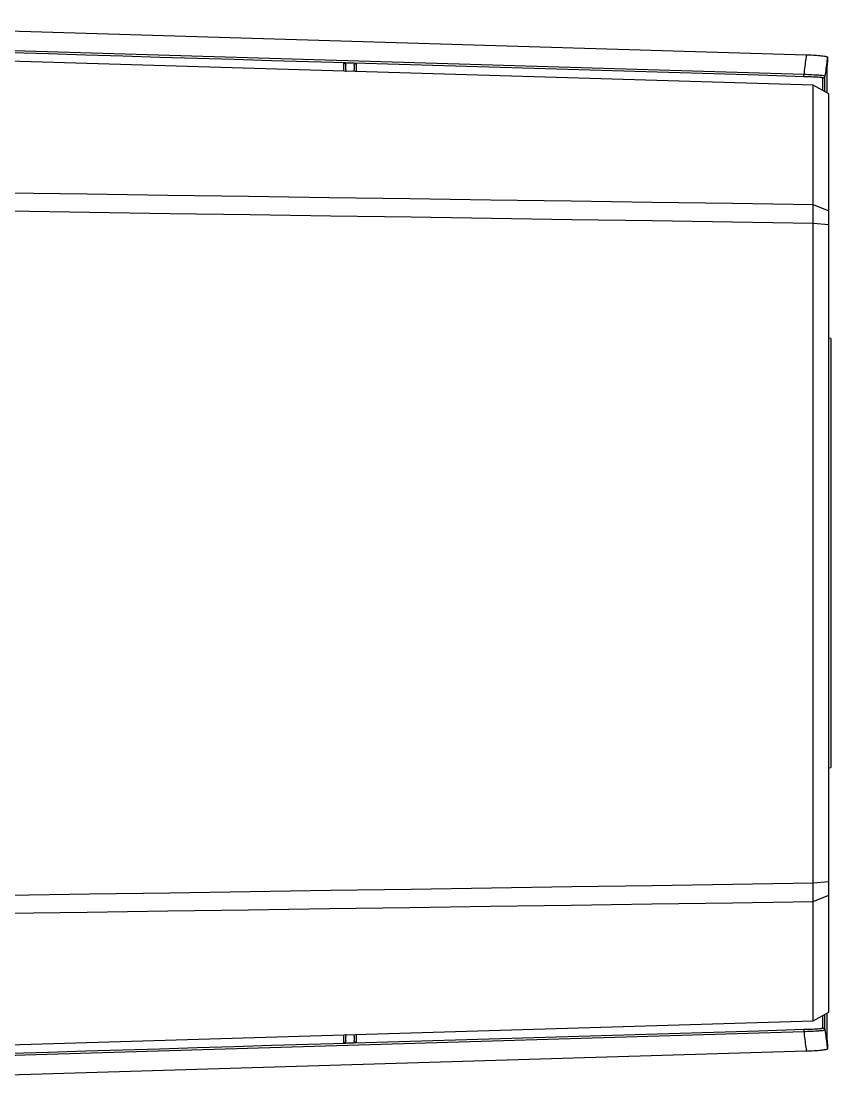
# Model space of a CAD drawing. Header units: millimetres. Extents: x -495897 to 1376592, y -28539 to 470976.
# Drawn here: x 197672 to 202629, y 216398 to 222911 of the extents above; entities that cross this region are included whole.
import ezdxf

# ---------------------------------------------------------------- set-up
doc = ezdxf.new("R2010")
doc.units = ezdxf.units.MM

msp = doc.modelspace()

# ---------------------------------------------------------------- linework, layer by layer
at = {"color": 0}
for p, q in [((195650.278, 222911.263), (202479.308, 222706.253)), ((202520.518, 222519.053), (194094.438, 222772.033)), ((197694.268, 222728.093), (197013.068, 222748.633)), ((197838.828, 222710.803), (197611.328, 222717.563)), ((198375.728, 222707.553), (197694.268, 222728.093)), ((198066.198, 222703.913), (197838.828, 222710.803)), ((198293.698, 222697.153), (198066.198, 222703.913)), ((198521.198, 222690.133), (198293.698, 222697.153)), ((199057.058, 222687.143), (198375.728, 222707.553)), ((202477.748, 222694.293), (202476.318, 222682.073)), ((202479.308, 222706.253), (202477.748, 222694.293)), ((202479.308, 222706.253), (202484.508, 222706.253)), ((202484.508, 222706.253), (202497.378, 222705.733)), ((202497.378, 222705.733), (202510.118, 222705.213)), ((202510.118, 222705.213), (202522.858, 222704.563)), ((202522.858, 222704.563), (202529.228, 222703.913)), ((202529.228, 222703.913), (202541.318, 222703.263)), ((202541.318, 222703.263), (202551.718, 222702.483)), ((202551.718, 222702.483), (202561.338, 222701.573)), ((202561.338, 222701.573), (202570.828, 222700.533)), ((202570.828, 222700.533), (202580.838, 222699.493)), ((202580.838, 222699.493), (202590.198, 222698.063)), ((202590.198, 222698.063), (202593.058, 222697.673)), ((202593.058, 222697.673), (202596.438, 222697.153)), ((202596.438, 222697.153), (202599.298, 222696.373)), ((202599.298, 222696.373), (202601.898, 222695.853)), ((202601.898, 222695.853), (202603.978, 222695.203)), ((202603.978, 222695.203), (202605.928, 222694.423)), ((202605.928, 222694.423), (202606.318, 222694.293)), ((202606.318, 222694.293), (202606.448, 222694.293)), ((202606.448, 222694.293), (202606.838, 222694.033)), ((202606.838, 222694.033), (202606.968, 222694.033)), ((202606.968, 222694.033), (202607.228, 222694.033)), ((202608.658, 222692.863), (202606.968, 222681.033)), ((202607.228, 222694.033), (202607.618, 222693.903)), ((202607.618, 222693.903), (202607.748, 222693.773)), ((202607.748, 222693.773), (202608.138, 222693.643)), ((202608.138, 222693.643), (202608.268, 222693.383)), ((202608.268, 222693.383), (202608.398, 222693.253)), ((202608.398, 222693.253), (202608.398, 222692.863)), ((202608.658, 222692.863), (202608.658, 222663.483)), ((198748.828, 222683.373), (198521.198, 222690.133)), ((198976.328, 222676.483), (198748.828, 222683.373)), ((199203.828, 222669.723), (198976.328, 222676.483)), ((199738.518, 222666.733), (199057.058, 222687.143)), ((199431.328, 222662.963), (199203.828, 222669.723)), ((199658.828, 222656.073), (199431.328, 222662.963)), ((199645.828, 222656.463), (199645.828, 222605.503)), ((199645.828, 222656.333), (199723.828, 222654.123)), ((199645.828, 222656.333), (199646.998, 222656.333)), ((199646.998, 222656.333), (199648.298, 222656.073)), ((199648.298, 222656.073), (199649.728, 222655.553)), ((199649.728, 222655.553), (199650.898, 222655.033)), ((199650.898, 222655.033), (199652.198, 222654.383)), ((199652.198, 222654.383), (199653.238, 222653.603)), ((199653.238, 222653.603), (199654.278, 222652.563)), ((199654.278, 222652.563), (199655.448, 222651.653)), ((199655.448, 222651.653), (199656.098, 222650.613)), ((199656.098, 222650.613), (199656.878, 222649.313)), ((199656.878, 222649.313), (199657.398, 222648.013)), ((199657.398, 222648.013), (199657.918, 222646.583)), ((199657.918, 222646.583), (199658.048, 222645.413)), ((199658.048, 222645.413), (199658.438, 222643.723)), ((199658.438, 222643.723), (199658.438, 222642.683)), ((199658.438, 222613.433), (199658.438, 222642.683)), ((199710.828, 222654.513), (199658.828, 222656.073)), ((199710.438, 222640.343), (199710.568, 222641.773)), ((199710.438, 222640.343), (199710.438, 222612.783)), ((199710.568, 222641.773), (199710.828, 222643.203)), ((199710.828, 222643.203), (199711.218, 222644.633)), ((199986.168, 222646.323), (199710.958, 222654.513)), ((199711.218, 222644.633), (199711.478, 222645.933)), ((199711.478, 222645.933), (199712.258, 222647.233)), ((199712.258, 222647.233), (199712.908, 222648.403)), ((199712.908, 222648.403), (199713.688, 222649.573)), ((199713.688, 222649.573), (199714.728, 222650.353)), ((199714.728, 222650.353), (199715.768, 222651.523)), ((199715.118, 222654.383), (199723.828, 222653.993)), ((199715.768, 222651.523), (199717.068, 222652.173)), ((199717.068, 222652.173), (199717.458, 222652.303)), ((199717.458, 222652.303), (199718.628, 222653.083)), ((199718.628, 222653.083), (199719.928, 222653.603)), ((199719.928, 222653.603), (199721.358, 222653.733)), ((199721.358, 222653.733), (199722.658, 222653.993)), ((199722.658, 222653.993), (199723.828, 222654.123)), ((199723.828, 222603.163), (199723.828, 222654.123)), ((200419.848, 222646.323), (199738.518, 222666.733)), ((200261.508, 222638.003), (199986.168, 222646.323)), ((200536.718, 222629.813), (200261.508, 222638.003)), ((201101.308, 222625.913), (200419.848, 222646.323)), ((200812.058, 222621.493), (200536.718, 222629.813)), ((202470.208, 222633.323), (202468.518, 222621.363)), ((202471.638, 222645.803), (202470.208, 222633.323)), ((202473.198, 222657.763), (202471.638, 222645.803)), ((202474.628, 222669.983), (202473.198, 222657.763)), ((202476.318, 222682.073), (202474.628, 222669.983)), ((202601.118, 222633.973), (202599.688, 222622.143)), ((202602.678, 222645.803), (202601.118, 222633.973)), ((202604.108, 222657.503), (202602.678, 222645.803)), ((202605.538, 222669.203), (202604.108, 222657.503)), ((202606.968, 222681.033), (202605.538, 222669.203)), ((199658.438, 222613.433), (199658.438, 222613.303)), ((199658.438, 222613.303), (199658.438, 222612.263)), ((199658.438, 222612.263), (199658.698, 222611.483)), ((199658.698, 222611.483), (199658.828, 222610.443)), ((199658.828, 222610.443), (199658.958, 222609.533)), ((199658.958, 222609.533), (199659.218, 222608.883)), ((199659.218, 222608.883), (199659.608, 222607.973)), ((199659.608, 222607.973), (199659.738, 222607.063)), ((199659.738, 222607.063), (199660.128, 222606.543)), ((199660.128, 222606.543), (199660.388, 222605.763)), ((199660.388, 222605.763), (199661.038, 222605.113)), ((199707.448, 222603.683), (199707.708, 222604.203)), ((199707.708, 222604.203), (199708.228, 222604.853)), ((199708.228, 222604.853), (199708.878, 222605.763)), ((199708.878, 222605.763), (199709.008, 222606.153)), ((199709.008, 222606.153), (199709.398, 222607.063)), ((199709.398, 222607.063), (199709.658, 222607.973)), ((199709.658, 222607.973), (199709.918, 222609.013)), ((199709.918, 222609.013), (199710.048, 222609.923)), ((199710.048, 222609.923), (199710.308, 222610.833)), ((199710.308, 222610.833), (199710.438, 222611.873)), ((199710.438, 222611.873), (199710.438, 222612.913)), ((201087.138, 222613.303), (200812.058, 222621.493)), ((201362.478, 222605.113), (201087.138, 222613.303)), ((201782.638, 222605.503), (201101.308, 222625.913)), ((201637.818, 222596.663), (201362.478, 222605.113)), ((201913.158, 222588.473), (201637.818, 222596.663)), ((202464.098, 222584.963), (201782.638, 222605.503)), ((202188.368, 222580.153), (201913.158, 222588.473)), ((202463.708, 222571.963), (202188.368, 222580.153)), ((202463.708, 222571.963), (202464.098, 222584.833)), ((202475.538, 222571.573), (202463.708, 222571.963)), ((202465.528, 222597.053), (202464.098, 222584.833)), ((202477.098, 222584.443), (202464.098, 222584.963)), ((202467.088, 222609.143), (202465.528, 222597.053)), ((202468.518, 222621.363), (202467.088, 222609.143)), ((202487.238, 222571.183), (202475.538, 222571.573)), ((202490.228, 222583.793), (202477.098, 222584.443)), ((202499.068, 222570.663), (202487.238, 222571.183)), ((202503.098, 222583.143), (202490.228, 222583.793)), ((202508.168, 222570.273), (202499.068, 222570.663)), ((202513.628, 222582.883), (202503.098, 222583.143)), ((202519.998, 222569.883), (202508.168, 222570.273)), ((202526.628, 222582.103), (202513.628, 222582.883)), ((202528.318, 222569.493), (202519.998, 222569.883)), ((202535.858, 222581.583), (202526.628, 222582.103)), ((202534.818, 222569.233), (202528.318, 222569.493)), ((202546.128, 222568.583), (202534.818, 222569.233)), ((202542.878, 222581.193), (202535.858, 222581.583)), ((202555.618, 222580.413), (202542.878, 222581.193)), ((202551.458, 222568.193), (202546.128, 222568.583)), ((202560.558, 222567.413), (202551.458, 222568.193)), ((202562.638, 222579.763), (202555.618, 222580.413)), ((202563.548, 222567.153), (202560.558, 222567.413)), ((202571.868, 222579.113), (202562.638, 222579.763)), ((202567.968, 222566.763), (202563.548, 222567.153)), ((202571.608, 222566.243), (202567.968, 222566.763)), ((202573.168, 222565.853), (202571.608, 222566.243)), ((202573.298, 222578.983), (202571.868, 222579.113)), ((202574.988, 222565.723), (202573.168, 222565.853)), ((202579.148, 222578.333), (202573.298, 222578.983)), ((202578.108, 222564.943), (202574.988, 222565.723)), ((202578.368, 222564.943), (202578.108, 222564.943)), ((202579.278, 222564.553), (202578.368, 222564.943)), ((202583.958, 222577.683), (202579.148, 222578.333)), ((202579.798, 222564.423), (202579.278, 222564.553)), ((202580.188, 222564.033), (202579.798, 222564.423)), ((202580.318, 222563.903), (202580.188, 222564.033)), ((202580.448, 222563.513), (202580.318, 222563.903)), ((202580.448, 222486.683), (202580.448, 222563.513)), ((202580.448, 222563.513), (202581.878, 222563.513)), ((202581.878, 222563.513), (202583.178, 222563.773)), ((202583.178, 222563.773), (202584.478, 222564.033)), ((202586.298, 222577.293), (202583.958, 222577.683)), ((202584.478, 222564.033), (202585.908, 222564.423)), ((202585.908, 222564.423), (202587.208, 222565.073)), ((202588.898, 222576.773), (202586.298, 222577.293)), ((202587.208, 222565.073), (202588.248, 222565.853)), ((202588.248, 222565.853), (202589.288, 222566.503)), ((202591.238, 222576.253), (202588.898, 222576.773)), ((202589.288, 222566.503), (202590.328, 222567.413)), ((202590.328, 222567.413), (202591.238, 222568.583)), ((202591.368, 222576.253), (202591.238, 222576.253)), ((202591.238, 222568.583), (202592.018, 222569.753)), ((202592.278, 222575.863), (202591.368, 222576.253)), ((202592.018, 222569.753), (202592.668, 222571.053)), ((202593.188, 222575.473), (202592.278, 222575.863)), ((202592.668, 222571.053), (202593.188, 222572.093)), ((202593.578, 222575.343), (202593.188, 222575.473)), ((202593.188, 222572.093), (202593.578, 222573.523)), ((202593.708, 222575.213), (202593.578, 222575.343)), ((202593.578, 222573.523), (202593.708, 222574.823)), ((202595.138, 222586.653), (202593.708, 222574.823)), ((202593.708, 222574.823), (202593.708, 222575.213)), ((202593.708, 222479.533), (202593.708, 222574.823)), ((202596.828, 222598.483), (202595.138, 222586.653)), ((202598.258, 222610.313), (202596.828, 222598.483)), ((202599.688, 222622.143), (202598.258, 222610.313)), ((202604.108, 222614.603), (202604.368, 222604.203)), ((202604.368, 222604.203), (202604.368, 222592.633)), ((202604.368, 222592.633), (202604.368, 222591.853)), ((202604.368, 222591.853), (202604.368, 222580.413)), ((202604.368, 222580.413), (202604.368, 222568.843)), ((202604.368, 222568.843), (202604.368, 222557.403)), ((202520.518, 221789.493), (202520.518, 222519.053)), ((202616.458, 222467.183), (202520.518, 222519.053)), ((202580.448, 222501.113), (202580.448, 222518.533)), ((202593.708, 222505.403), (202593.708, 222529.583)), ((202604.368, 222557.403), (202604.498, 222546.093)), ((202604.498, 222546.093), (202604.498, 222534.653)), ((202604.498, 222534.653), (202604.498, 222523.213)), ((202604.498, 222523.213), (202604.498, 222511.773)), ((202604.498, 222511.773), (202604.498, 222500.333)), ((202604.498, 222500.333), (202604.498, 222474.073)), ((202616.458, 216841.953), (202616.458, 222467.183)), ((197582.338, 221861.253), (198076.208, 221854.103)), ((198076.208, 221854.103), (198569.948, 221846.823)), ((198569.948, 221846.823), (199063.818, 221839.543)), ((199063.818, 221839.543), (199557.558, 221832.393)), ((199557.558, 221832.393), (200051.558, 221825.373)), ((200051.558, 221825.373), (200545.298, 221818.093)), ((200545.298, 221818.093), (201039.168, 221810.943)), ((201039.168, 221810.943), (201532.908, 221803.793)), ((201532.908, 221803.793), (202026.778, 221796.643)), ((202026.778, 221796.643), (202520.518, 221789.493)), ((202520.518, 221789.493), (202616.458, 221750.753)), ((202520.648, 221777.923), (202520.518, 221789.493)), ((197597.418, 221749.973), (198089.728, 221742.433)), ((198089.728, 221742.433), (198582.168, 221734.893)), ((198582.168, 221734.893), (199074.478, 221727.613)), ((199074.478, 221727.613), (199566.788, 221720.073)), ((199566.788, 221720.073), (200059.098, 221712.533)), ((202520.648, 221766.743), (202520.648, 221777.923)), ((202520.648, 221755.173), (202520.648, 221766.743)), ((202520.648, 221743.733), (202520.648, 221755.173)), ((202520.648, 221732.293), (202520.648, 221743.733)), ((202520.648, 221720.853), (202520.648, 221732.293)), ((202520.648, 221709.543), (202520.648, 221720.853)), ((200059.098, 221712.533), (200551.278, 221705.253)), ((200551.278, 221705.253), (201043.588, 221697.713)), ((201043.588, 221697.713), (201535.898, 221690.173)), ((201535.898, 221690.173), (202028.208, 221682.633)), ((202028.208, 221682.633), (202520.518, 221675.093)), ((202520.518, 221675.093), (202520.648, 221684.453)), ((202520.518, 221675.093), (202616.458, 221666.903)), ((202520.518, 217633.913), (202520.518, 221675.093)), ((202520.648, 221707.333), (202520.648, 221709.543)), ((202520.648, 221695.893), (202520.648, 221707.333)), ((202520.648, 221684.453), (202520.648, 221695.893)), ((202628.938, 220969.323), (202616.458, 220969.453)), ((202628.938, 220969.323), (202628.938, 218339.813)), ((202616.458, 218339.683), (202628.938, 218339.813)), ((201043.588, 217611.423), (201535.898, 217618.963)), ((201535.898, 217618.963), (202028.208, 217626.503)), ((202028.208, 217626.503), (202520.518, 217633.913)), ((202520.518, 217633.913), (202616.458, 217642.233)), ((202520.648, 217622.473), (202520.518, 217633.913)), ((202520.648, 217611.033), (202520.648, 217622.473)), ((197597.418, 217559.163), (198089.728, 217566.573)), ((198089.728, 217566.573), (198582.168, 217573.983)), ((198582.168, 217573.983), (199074.478, 217581.523)), ((199074.478, 217581.523), (199566.788, 217589.063)), ((199566.788, 217589.063), (200059.098, 217596.343)), ((200059.098, 217596.343), (200551.278, 217603.883)), ((200551.278, 217603.883), (201043.588, 217611.423)), ((202520.518, 217519.643), (202616.458, 217558.383)), ((202520.648, 217599.593), (202520.648, 217611.033)), ((202520.648, 217588.153), (202520.648, 217599.593)), ((202520.648, 217576.843), (202520.648, 217588.153)), ((202520.648, 217565.403), (202520.648, 217576.843)), ((202520.648, 217553.833), (202520.648, 217565.403)), ((202520.648, 217543.693), (202520.648, 217553.833)), ((199557.558, 217476.743), (200051.558, 217483.893)), ((200051.558, 217483.893), (200545.298, 217491.043)), ((200545.298, 217491.043), (201039.168, 217498.193)), ((201039.168, 217498.193), (201532.908, 217505.343)), ((201532.908, 217505.343), (202026.778, 217512.493)), ((202026.778, 217512.493), (202520.518, 217519.643)), ((202520.518, 217520.943), (202520.648, 217532.383)), ((202520.518, 217519.643), (202520.518, 217520.943)), ((202520.518, 216789.823), (202520.518, 217519.643)), ((202520.648, 217532.383), (202520.648, 217543.693)), ((197582.338, 217447.883), (198076.208, 217455.033)), ((198076.208, 217455.033), (198569.948, 217462.183)), ((198569.948, 217462.183), (199063.818, 217469.333)), ((199063.818, 217469.333), (199557.558, 217476.743)), ((202520.518, 216789.823), (202616.458, 216841.953)), ((202604.498, 216834.933), (202604.498, 216811.403)), ((194094.438, 216537.103), (202520.518, 216789.823)), ((202580.448, 216745.623), (202580.448, 216822.453)), ((202580.448, 216789.823), (202580.448, 216802.433)), ((202593.708, 216734.313), (202593.708, 216829.603)), ((202593.708, 216767.983), (202593.708, 216778.773)), ((202604.498, 216766.163), (202604.368, 216754.853)), ((202604.498, 216811.403), (202604.498, 216799.573)), ((202604.498, 216799.573), (202604.498, 216788.263)), ((202604.498, 216788.263), (202604.498, 216766.163)), ((199645.828, 216703.633), (199645.828, 216652.673)), ((199659.348, 216700.773), (199658.958, 216699.863)), ((199659.738, 216701.683), (199659.348, 216700.773)), ((199660.128, 216702.853), (199659.738, 216702.073)), ((199659.738, 216702.073), (199659.738, 216701.683)), ((199660.648, 216703.633), (199660.128, 216702.853)), ((199661.038, 216704.283), (199660.648, 216703.633)), ((199707.968, 216704.803), (199707.448, 216705.453)), ((199708.488, 216703.893), (199707.968, 216704.803)), ((199708.878, 216703.243), (199708.488, 216703.893)), ((199709.138, 216702.463), (199708.878, 216703.243)), ((199709.528, 216701.293), (199709.138, 216702.463)), ((199709.918, 216700.513), (199709.528, 216701.293)), ((199710.048, 216699.603), (199709.918, 216700.513)), ((199723.828, 216655.013), (199723.828, 216705.973)), ((201087.268, 216695.833), (201362.478, 216704.283)), ((201101.308, 216683.223), (201782.638, 216703.633)), ((201362.478, 216704.283), (201637.818, 216712.473)), ((201637.818, 216712.473), (201913.158, 216720.663)), ((201782.638, 216703.633), (202464.098, 216724.173)), ((201913.158, 216720.663), (202188.368, 216728.983)), ((202188.368, 216728.983), (202463.708, 216737.173)), ((202463.708, 216737.173), (202473.068, 216737.433)), ((202463.708, 216737.173), (202464.098, 216724.173)), ((202464.098, 216724.173), (202474.498, 216724.563)), ((202464.098, 216724.173), (202465.528, 216711.953)), ((202465.528, 216711.953), (202467.088, 216699.863)), ((202473.068, 216737.433), (202484.898, 216737.823)), ((202474.498, 216724.563), (202487.498, 216725.213)), ((202484.898, 216737.823), (202496.468, 216738.213)), ((202487.498, 216725.213), (202500.628, 216725.733)), ((202496.468, 216738.213), (202508.298, 216738.863)), ((202500.628, 216725.733), (202513.628, 216726.253)), ((202508.298, 216738.863), (202516.748, 216739.123)), ((202513.628, 216726.253), (202522.988, 216726.773)), ((202516.748, 216739.123), (202528.318, 216739.513)), ((202522.988, 216726.773), (202536.118, 216727.553)), ((202528.318, 216739.513), (202534.818, 216739.903)), ((202534.818, 216739.903), (202546.128, 216740.553)), ((202536.118, 216727.553), (202543.138, 216727.943)), ((202543.138, 216727.943), (202555.748, 216728.723)), ((202546.128, 216740.553), (202551.718, 216740.943)), ((202551.718, 216740.943), (202560.818, 216741.593)), ((202555.748, 216728.723), (202562.638, 216729.243)), ((202560.818, 216741.593), (202563.548, 216741.853)), ((202562.638, 216729.243), (202571.868, 216730.023)), ((202563.548, 216741.853), (202568.098, 216742.373)), ((202568.098, 216742.373), (202571.608, 216742.893)), ((202571.608, 216742.893), (202573.168, 216743.153)), ((202571.868, 216730.023), (202573.298, 216730.153)), ((202573.168, 216743.153), (202574.988, 216743.413)), ((202573.298, 216730.153), (202579.148, 216730.673)), ((202574.988, 216743.413), (202578.108, 216744.193)), ((202578.108, 216744.193), (202578.368, 216744.193)), ((202578.368, 216744.193), (202579.278, 216744.583)), ((202579.148, 216730.673), (202583.958, 216731.453)), ((202579.278, 216744.583), (202579.928, 216744.713)), ((202579.928, 216744.713), (202580.318, 216744.843)), ((202580.318, 216745.233), (202580.448, 216745.623)), ((202580.318, 216744.843), (202580.318, 216745.233)), ((202580.448, 216745.623), (202580.448, 216755.243)), ((202580.448, 216745.623), (202581.878, 216745.623)), ((202581.878, 216745.623), (202583.178, 216745.363)), ((202583.178, 216745.363), (202584.478, 216745.103)), ((202583.958, 216731.453), (202586.298, 216731.843)), ((202584.478, 216745.103), (202585.908, 216744.713)), ((202585.908, 216744.713), (202587.208, 216743.933)), ((202586.298, 216731.843), (202588.898, 216732.363)), ((202587.208, 216743.933), (202588.248, 216743.283)), ((202588.248, 216743.283), (202589.288, 216742.503)), ((202588.898, 216732.363), (202591.238, 216732.883)), ((202589.288, 216742.503), (202590.328, 216741.463)), ((202590.328, 216741.463), (202591.238, 216740.553)), ((202591.238, 216740.553), (202592.018, 216739.383)), ((202591.238, 216732.883), (202591.368, 216732.883)), ((202591.368, 216732.883), (202592.278, 216733.273)), ((202592.018, 216739.383), (202592.668, 216738.083)), ((202592.278, 216733.273), (202593.188, 216733.663)), ((202592.668, 216738.083), (202593.188, 216736.783)), ((202593.188, 216736.783), (202593.578, 216735.613)), ((202593.188, 216733.663), (202593.578, 216733.793)), ((202593.578, 216735.613), (202593.708, 216734.183)), ((202593.578, 216733.793), (202593.708, 216733.923)), ((202593.708, 216734.313), (202595.138, 216722.483)), ((202593.708, 216733.923), (202593.708, 216734.313)), ((202595.138, 216722.483), (202596.828, 216710.653)), ((202596.828, 216710.653), (202598.258, 216698.823)), ((202604.368, 216710.003), (202604.108, 216698.693)), ((202604.368, 216754.853), (202604.368, 216743.673)), ((202604.368, 216743.673), (202604.368, 216732.363)), ((202604.368, 216732.363), (202604.368, 216721.053)), ((202604.368, 216721.053), (202604.368, 216710.003)), ((198976.328, 216632.523), (199203.828, 216639.413)), ((199057.058, 216621.863), (199738.518, 216642.403)), ((199203.828, 216639.413), (199431.328, 216646.173)), ((199431.328, 216646.173), (199658.828, 216652.933)), ((199723.828, 216655.013), (199645.828, 216652.673)), ((199646.998, 216652.803), (199645.828, 216652.673)), ((199648.298, 216652.933), (199646.998, 216652.803)), ((199649.728, 216653.453), (199648.298, 216652.933)), ((199650.898, 216654.103), (199649.728, 216653.453)), ((199652.198, 216654.753), (199650.898, 216654.103)), ((199653.238, 216655.533), (199652.198, 216654.753)), ((199654.278, 216656.573), (199653.238, 216655.533)), ((199655.448, 216657.483), (199654.278, 216656.573)), ((199656.098, 216658.783), (199655.448, 216657.483)), ((199656.878, 216659.823), (199656.098, 216658.783)), ((199657.398, 216661.123), (199656.878, 216659.823)), ((199657.918, 216662.423), (199657.398, 216661.123)), ((199658.048, 216663.723), (199657.918, 216662.423)), ((199658.438, 216665.283), (199658.048, 216663.723)), ((199658.698, 216698.303), (199658.438, 216697.393)), ((199658.438, 216697.393), (199658.438, 216696.353)), ((199658.438, 216696.353), (199658.438, 216695.573)), ((199658.438, 216666.453), (199658.438, 216695.443)), ((199658.438, 216666.453), (199658.438, 216665.283)), ((199658.828, 216699.213), (199658.698, 216698.303)), ((199658.958, 216699.863), (199658.828, 216699.213)), ((199658.828, 216652.933), (199710.828, 216654.623)), ((199710.308, 216698.433), (199710.048, 216699.603)), ((199710.438, 216697.523), (199710.308, 216698.433)), ((199710.438, 216696.483), (199710.438, 216697.523)), ((199710.438, 216696.093), (199710.438, 216696.483)), ((199710.438, 216696.093), (199710.438, 216668.663)), ((199710.568, 216667.363), (199710.438, 216668.663)), ((199710.828, 216665.933), (199710.568, 216667.363)), ((199711.218, 216664.503), (199710.828, 216665.933)), ((199710.828, 216654.623), (199986.168, 216662.813)), ((199711.478, 216662.943), (199711.218, 216664.503)), ((199712.258, 216661.773), (199711.478, 216662.943)), ((199712.908, 216660.733), (199712.258, 216661.773)), ((199713.688, 216659.563), (199712.908, 216660.733)), ((199714.728, 216658.783), (199713.688, 216659.563)), ((199715.768, 216657.613), (199714.728, 216658.783)), ((199717.068, 216656.963), (199715.768, 216657.613)), ((199717.458, 216656.703), (199717.068, 216656.963)), ((199718.628, 216656.053), (199717.458, 216656.703)), ((199719.928, 216655.533), (199718.628, 216656.053)), ((199721.358, 216655.273), (199719.928, 216655.533)), ((199722.658, 216655.143), (199721.358, 216655.273)), ((199723.828, 216655.013), (199722.658, 216655.143)), ((199738.518, 216642.403), (200419.848, 216662.813)), ((199986.168, 216662.813), (200261.508, 216671.003)), ((200261.508, 216671.003), (200536.848, 216679.323)), ((200419.848, 216662.813), (201101.308, 216683.223)), ((200536.848, 216679.323), (200812.058, 216687.513)), ((200812.058, 216687.513), (201087.268, 216695.833)), ((202467.088, 216699.863), (202468.518, 216687.773)), ((202468.518, 216687.773), (202470.208, 216675.553)), ((202470.208, 216675.553), (202471.768, 216663.333)), ((202471.768, 216663.333), (202473.198, 216651.373)), ((202473.198, 216651.373), (202474.628, 216639.153)), ((202474.628, 216639.153), (202476.318, 216626.933)), ((202598.258, 216698.823), (202599.688, 216686.993)), ((202599.688, 216686.993), (202601.118, 216675.163)), ((202601.118, 216675.163), (202602.678, 216663.333)), ((202602.678, 216663.333), (202604.108, 216651.503)), ((202604.108, 216698.693), (202604.108, 216697.523)), ((202604.108, 216697.523), (202604.368, 216695.963)), ((202604.108, 216651.503), (202605.538, 216639.933)), ((202604.368, 216695.963), (202604.368, 216695.313)), ((202604.368, 216695.313), (202604.368, 216693.623)), ((202604.368, 216693.623), (202604.498, 216691.803)), ((202604.498, 216691.803), (202604.498, 216690.243)), ((202604.498, 216690.243), (202604.628, 216688.683)), ((202604.628, 216688.683), (202604.888, 216686.993)), ((202604.888, 216686.993), (202605.018, 216685.173)), ((202605.018, 216685.173), (202605.018, 216683.613)), ((202605.018, 216683.613), (202605.278, 216682.053)), ((202605.538, 216639.933), (202606.968, 216627.843)), ((202608.658, 216645.523), (202608.658, 216616.013)), ((202479.308, 216602.623), (195650.278, 216397.873)), ((197013.068, 216560.503), (197694.268, 216580.913)), ((197611.328, 216591.573), (197838.698, 216598.333)), ((197694.268, 216580.913), (198375.728, 216601.453)), ((197838.698, 216598.333), (198066.198, 216605.223)), ((198066.198, 216605.223), (198293.958, 216611.983)), ((198293.958, 216611.983), (198521.198, 216618.743)), ((198375.728, 216601.453), (199057.058, 216621.863)), ((198521.198, 216618.743), (198748.828, 216625.503)), ((198748.828, 216625.503), (198976.328, 216632.523)), ((202476.318, 216626.933), (202477.748, 216614.843)), ((202477.748, 216614.843), (202479.308, 216602.623)), ((202490.748, 216603.143), (202479.308, 216602.623)), ((202502.448, 216603.533), (202490.748, 216603.143)), ((202514.018, 216604.183), (202502.448, 216603.533)), ((202525.458, 216604.833), (202514.018, 216604.183)), ((202537.158, 216605.483), (202525.458, 216604.833)), ((202547.038, 216606.263), (202537.158, 216605.483)), ((202549.118, 216606.393), (202547.038, 216606.263)), ((202559.388, 216607.303), (202549.118, 216606.393)), ((202567.838, 216607.953), (202559.388, 216607.303)), ((202575.378, 216608.863), (202567.838, 216607.953)), ((202582.268, 216609.643), (202575.378, 216608.863)), ((202588.638, 216610.683), (202582.268, 216609.643)), ((202594.618, 216611.723), (202588.638, 216610.683)), ((202595.918, 216611.983), (202594.618, 216611.723)), ((202596.958, 216612.113), (202595.918, 216611.983)), ((202598.128, 216612.503), (202596.958, 216612.113)), ((202599.298, 216612.633), (202598.128, 216612.503)), ((202600.468, 216613.023), (202599.298, 216612.633)), ((202601.638, 216613.283), (202600.468, 216613.023)), ((202602.678, 216613.543), (202601.638, 216613.283)), ((202603.848, 216613.933), (202602.678, 216613.543)), ((202604.108, 216613.933), (202603.848, 216613.933)), ((202605.278, 216614.323), (202604.108, 216613.933)), ((202606.188, 216614.713), (202605.278, 216614.323)), ((202606.318, 216614.843), (202606.188, 216614.713)), ((202606.708, 216614.843), (202606.318, 216614.843)), ((202606.968, 216614.973), (202606.708, 216614.843)), ((202606.968, 216627.843), (202608.658, 216616.013)), ((202607.228, 216614.973), (202606.968, 216614.973)), ((202607.618, 216615.233), (202607.228, 216614.973)), ((202607.878, 216615.233), (202607.618, 216615.233)), ((202608.138, 216615.363), (202607.878, 216615.233)), ((202608.268, 216615.493), (202608.138, 216615.363)), ((202608.398, 216615.753), (202608.268, 216615.493)), ((202608.658, 216616.013), (202608.398, 216615.883)), ((202608.398, 216615.883), (202608.398, 216615.753))]:
    msp.add_line(p, q, dxfattribs=at)
for points in [[(202608.658, 222663.483), (202607.618, 222653.733), (202606.708, 222643.983), (202605.928, 222634.233), (202605.018, 222624.353), (202604.108, 222614.603)], [(202605.408, 216682.053), (202606.058, 216674.643), (202606.578, 216667.363), (202607.358, 216660.083), (202608.008, 216652.803), (202608.658, 216645.523)]]:
    msp.add_lwpolyline(points, dxfattribs=at)

doc.saveas('drawing.dxf')
